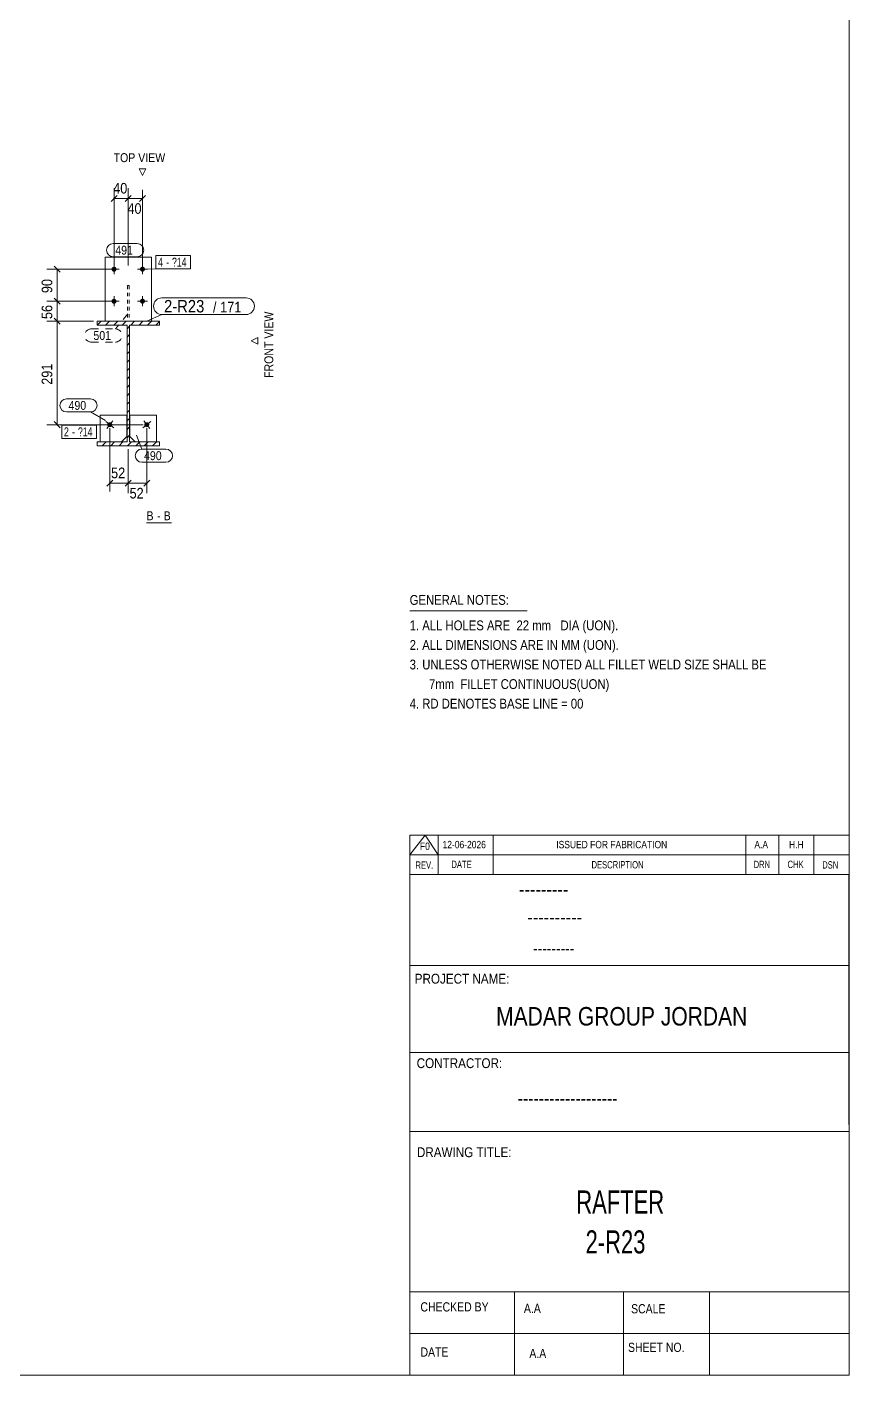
# Model space of a CAD drawing. Header units: millimetres. Extents: x 2 to 825, y 1 to 579.
# Drawn here: x 593.9 to 825, y 5 to 383.9 of the extents above; entities that cross this region are included whole.
import ezdxf

# ---------------------------------------------------------------- set-up
doc = ezdxf.new("R2010")
doc.units = ezdxf.units.MM
for name, pattern in [('XKITLINE00', [0]), ('XKITLINE01', [4, 1, -1, 1, -1]), ('XKITLINE02', [4, 2, -2])]:
    doc.linetypes.add(name, pattern=pattern)
for name, color, linetype, lineweight in [('Bolt', 3, 'Continuous', 0), ('BoltMark', 7, 'Continuous', 0), ('Dimensions', 7, 'Continuous', 0), ('DrawingSheet', 5, 'Continuous', 0), ('OtherObjectType', 7, 'Continuous', 0), ('Part', 2, 'Continuous', 0), ('PartMark', 7, 'Continuous', 0)]:
    doc.layers.add(name, color=color, linetype=linetype, lineweight=lineweight)
doc.styles.add('@ARIAL_UNICODE_MS_BOLD', font='ARIAL.TTF')
doc.styles.add('ARIAL', font='ARIAL.TTF')
doc.styles.add('ARIAL_NARROW', font='ARIALN.TTF')
doc.styles.add('COMIC_SANS_MS_BOLD', font='COMICBD.TTF')
doc.styles.add('SWIS721_EX_BT', font='ARIAL.TTF')
doc.styles.add('SWISSE', font='ARIAL.TTF')

# ---------------------------------------------------------------- blocks, each defined once
blk = doc.blocks.new('*A1')
at = {"layer": 'Part', "color": 7, "linetype": 'XKITLINE00', "lineweight": 0}
for p, q in [((613.65, 300.1), (614.75, 301.2)), ((613.65, 300.1), (613.65, 300.1)), ((616.01, 300.1), (617.11, 301.2)), ((618.36, 300.1), (619.46, 301.2)), ((620.72, 300.1), (621.82, 301.2)), ((622.05, 299.07), (622.75, 299.77)), ((623.08, 300.1), (624.18, 301.2)), ((625.43, 300.1), (626.53, 301.2)), ((627.79, 300.1), (628.89, 301.2)), ((630.15, 300.1), (631.15, 301.1)), ((622.05, 296.72), (622.75, 297.42)), ((622.05, 294.36), (622.75, 295.06)), ((622.05, 292), (622.75, 292.7)), ((622.05, 289.65), (622.75, 290.35)), ((622.05, 287.29), (622.75, 287.99)), ((622.05, 284.93), (622.75, 285.63)), ((622.05, 282.57), (622.75, 283.27)), ((622.05, 280.22), (622.75, 280.92)), ((622.05, 277.86), (622.75, 278.56)), ((622.05, 275.5), (622.75, 276.2)), ((622.05, 273.14), (622.75, 273.84)), ((622.05, 270.79), (622.75, 271.49)), ((622.05, 268.43), (622.75, 269.13)), ((613.65, 267.1), (613.85, 267.3)), ((615.11, 266.2), (616.21, 267.3)), ((617.47, 266.2), (618.57, 267.3)), ((619.82, 266.2), (620.92, 267.3)), ((622.18, 266.2), (623.28, 267.3)), ((624.54, 266.2), (625.64, 267.3)), ((626.89, 266.2), (627.99, 267.3)), ((629.25, 266.2), (630.35, 267.3))]:
    blk.add_line(p, q, dxfattribs=at)
blk = doc.blocks.new('*A48')
at = {"layer": 'Bolt'}
blk.add_hatch(color=3, dxfattribs=at).paths.add_polyline_path([(627.2, 272.68), (627.22, 272.7), (627.25, 272.71), (627.28, 272.73), (627.32, 272.74), (627.35, 272.76), (627.38, 272.77), (627.41, 272.78), (627.45, 272.79), (627.48, 272.79), (627.51, 272.8), (627.55, 272.8), (627.58, 272.8), (627.62, 272.8), (627.65, 272.8), (627.69, 272.8), (627.72, 272.79), (627.75, 272.79), (627.79, 272.78), (627.82, 272.77), (627.85, 272.76), (627.88, 272.74), (627.91, 272.73), (627.94, 272.71), (627.97, 272.69), (628, 272.68), (628.03, 272.65), (628.06, 272.63), (628.08, 272.61), (628.11, 272.59), (628.13, 272.56), (628.15, 272.53), (628.17, 272.51), (628.19, 272.48), (628.21, 272.45), (628.22, 272.42), (628.24, 272.39), (628.25, 272.35), (628.26, 272.32), (628.27, 272.29), (628.28, 272.26), (628.29, 272.22), (628.29, 272.19), (628.3, 272.15), (628.3, 272.12), (628.3, 272.09), (628.3, 272.05), (628.29, 272.02), (628.29, 271.98), (628.28, 271.95), (628.27, 271.92), (628.26, 271.88), (628.25, 271.85), (628.24, 271.82), (628.22, 271.79), (628.21, 271.76), (628.19, 271.73), (628.17, 271.7), (628.15, 271.67), (628.13, 271.65), (628.1, 271.62), (628.08, 271.6), (628.05, 271.57), (628.03, 271.55), (628, 271.53), (627.97, 271.51), (627.94, 271.49), (627.91, 271.48), (627.88, 271.46), (627.85, 271.45), (627.82, 271.44), (627.78, 271.43), (627.75, 271.42), (627.72, 271.41), (627.68, 271.41), (627.65, 271.41), (627.61, 271.4), (627.58, 271.4), (627.55, 271.41), (627.51, 271.41), (627.48, 271.41), (627.44, 271.42), (627.41, 271.43), (627.38, 271.44), (627.35, 271.45), (627.31, 271.46), (627.28, 271.48), (627.25, 271.5), (627.22, 271.51), (627.19, 271.53), (627.17, 271.55), (627.14, 271.57), (627.11, 271.6), (627.09, 271.62), (627.07, 271.65), (627.05, 271.67), (627.03, 271.7), (627.01, 271.73), (626.99, 271.76), (626.97, 271.79), (626.96, 271.82), (626.94, 271.85), (626.93, 271.89), (626.92, 271.92), (626.91, 271.95), (626.91, 271.99), (626.9, 272.02), (626.9, 272.05), (626.9, 272.09), (626.9, 272.12), (626.9, 272.16), (626.9, 272.19), (626.91, 272.22), (626.92, 272.26), (626.92, 272.29), (626.93, 272.32), (626.95, 272.36), (626.96, 272.39), (626.97, 272.42), (626.99, 272.45), (627.01, 272.48), (627.03, 272.51), (627.05, 272.54), (627.07, 272.56), (627.09, 272.59), (627.12, 272.61), (627.14, 272.63), (627.17, 272.66)], flags=17)
at = {"layer": 'Bolt', "color": 3, "linetype": 'XKITLINE00', "lineweight": 0}
for p, q in [((626.49, 271.24), (628.7, 272.96)), ((626.74, 273.21), (628.46, 271))]:
    blk.add_line(p, q, dxfattribs=at)
blk = doc.blocks.new('*A49')
at = {"layer": 'Bolt'}
blk.add_hatch(color=3, dxfattribs=at).paths.add_polyline_path([(616.74, 271.57), (616.72, 271.6), (616.69, 271.62), (616.67, 271.65), (616.65, 271.67), (616.63, 271.7), (616.61, 271.73), (616.59, 271.76), (616.57, 271.79), (616.56, 271.82), (616.55, 271.85), (616.53, 271.88), (616.52, 271.92), (616.52, 271.95), (616.51, 271.98), (616.5, 272.02), (616.5, 272.05), (616.5, 272.09), (616.5, 272.12), (616.5, 272.15), (616.5, 272.19), (616.51, 272.22), (616.51, 272.26), (616.52, 272.29), (616.53, 272.32), (616.54, 272.35), (616.56, 272.39), (616.57, 272.42), (616.59, 272.45), (616.61, 272.48), (616.63, 272.51), (616.65, 272.53), (616.67, 272.56), (616.69, 272.59), (616.71, 272.61), (616.74, 272.63), (616.77, 272.65), (616.79, 272.68), (616.82, 272.69), (616.85, 272.71), (616.88, 272.73), (616.91, 272.74), (616.95, 272.76), (616.98, 272.77), (617.01, 272.78), (617.04, 272.79), (617.08, 272.79), (617.11, 272.8), (617.15, 272.8), (617.18, 272.8), (617.21, 272.8), (617.25, 272.8), (617.28, 272.8), (617.32, 272.79), (617.35, 272.79), (617.38, 272.78), (617.42, 272.77), (617.45, 272.76), (617.48, 272.74), (617.51, 272.73), (617.54, 272.71), (617.57, 272.7), (617.6, 272.68), (617.63, 272.66), (617.65, 272.63), (617.68, 272.61), (617.7, 272.59), (617.73, 272.56), (617.75, 272.54), (617.77, 272.51), (617.79, 272.48), (617.81, 272.45), (617.82, 272.42), (617.84, 272.39), (617.85, 272.36), (617.86, 272.32), (617.87, 272.29), (617.88, 272.26), (617.89, 272.22), (617.89, 272.19), (617.9, 272.16), (617.9, 272.12), (617.9, 272.09), (617.9, 272.05), (617.89, 272.02), (617.89, 271.99), (617.88, 271.95), (617.87, 271.92), (617.86, 271.89), (617.85, 271.85), (617.84, 271.82), (617.82, 271.79), (617.81, 271.76), (617.79, 271.73), (617.77, 271.7), (617.75, 271.67), (617.73, 271.65), (617.71, 271.62), (617.68, 271.6), (617.66, 271.57), (617.63, 271.55), (617.6, 271.53), (617.57, 271.51), (617.54, 271.5), (617.51, 271.48), (617.48, 271.46), (617.45, 271.45), (617.42, 271.44), (617.39, 271.43), (617.35, 271.42), (617.32, 271.41), (617.29, 271.41), (617.25, 271.41), (617.22, 271.4), (617.18, 271.4), (617.15, 271.41), (617.11, 271.41), (617.08, 271.41), (617.05, 271.42), (617.01, 271.43), (616.98, 271.44), (616.95, 271.45), (616.92, 271.46), (616.88, 271.48), (616.85, 271.49), (616.82, 271.51), (616.8, 271.53), (616.77, 271.55)], flags=17)
at = {"layer": 'Bolt', "color": 3, "linetype": 'XKITLINE00', "lineweight": 0}
for p, q in [((618.3, 271.24), (616.09, 272.96)), ((616.34, 271), (618.06, 273.21))]:
    blk.add_line(p, q, dxfattribs=at)
blk = doc.blocks.new('*A50')
at = {"layer": 'Bolt'}
for points in [[(619.1, 315.77), (619.09, 315.74), (619.09, 315.7), (619.08, 315.67), (619.08, 315.63), (619.07, 315.6), (619.06, 315.57), (619.04, 315.54), (619.03, 315.5), (619.02, 315.47), (619, 315.44), (618.98, 315.41), (618.96, 315.39), (618.94, 315.36), (618.92, 315.33), (618.89, 315.31), (618.87, 315.28), (618.84, 315.26), (618.82, 315.24), (618.79, 315.22), (618.76, 315.2), (618.73, 315.19), (618.7, 315.17), (618.67, 315.16), (618.63, 315.14), (618.6, 315.13), (618.57, 315.12), (618.53, 315.12), (618.5, 315.11), (618.47, 315.11), (618.43, 315.1), (618.4, 315.1), (618.36, 315.1), (618.33, 315.11), (618.3, 315.11), (618.26, 315.12), (618.23, 315.12), (618.19, 315.13), (618.16, 315.14), (618.13, 315.16), (618.1, 315.17), (618.07, 315.19), (618.04, 315.2), (618.01, 315.22), (617.98, 315.24), (617.95, 315.26), (617.93, 315.28), (617.9, 315.31), (617.88, 315.33), (617.86, 315.36), (617.84, 315.39), (617.82, 315.41), (617.8, 315.44), (617.78, 315.47), (617.77, 315.5), (617.75, 315.54), (617.74, 315.57), (617.73, 315.6), (617.72, 315.63), (617.71, 315.67), (617.71, 315.7), (617.7, 315.74), (617.7, 315.77), (617.7, 315.8), (617.7, 315.84), (617.7, 315.87), (617.71, 315.91), (617.71, 315.94), (617.72, 315.97), (617.73, 316.01), (617.74, 316.04), (617.75, 316.07), (617.77, 316.1), (617.78, 316.13), (617.8, 316.16), (617.82, 316.19), (617.84, 316.22), (617.86, 316.25), (617.88, 316.27), (617.9, 316.3), (617.93, 316.32), (617.95, 316.34), (617.98, 316.37), (618.01, 316.39), (618.04, 316.4), (618.07, 316.42), (618.1, 316.44), (618.13, 316.45), (618.16, 316.46), (618.19, 316.47), (618.23, 316.48), (618.26, 316.49), (618.3, 316.5), (618.33, 316.5), (618.36, 316.5), (618.4, 316.5), (618.43, 316.5), (618.47, 316.5), (618.5, 316.5), (618.53, 316.49), (618.57, 316.48), (618.6, 316.47), (618.63, 316.46), (618.67, 316.45), (618.7, 316.44), (618.73, 316.42), (618.76, 316.4), (618.79, 316.39), (618.82, 316.37), (618.84, 316.34), (618.87, 316.32), (618.89, 316.3), (618.92, 316.27), (618.94, 316.25), (618.96, 316.22), (618.98, 316.19), (619, 316.16), (619.02, 316.13), (619.03, 316.1), (619.04, 316.07), (619.06, 316.04), (619.07, 316.01), (619.08, 315.97), (619.08, 315.94), (619.09, 315.91), (619.09, 315.87), (619.1, 315.84), (619.1, 315.8)], [(627.1, 315.77), (627.09, 315.74), (627.09, 315.7), (627.08, 315.67), (627.08, 315.63), (627.07, 315.6), (627.06, 315.57), (627.04, 315.54), (627.03, 315.5), (627.02, 315.47), (627, 315.44), (626.98, 315.41), (626.96, 315.39), (626.94, 315.36), (626.92, 315.33), (626.89, 315.31), (626.87, 315.28), (626.84, 315.26), (626.82, 315.24), (626.79, 315.22), (626.76, 315.2), (626.73, 315.19), (626.7, 315.17), (626.67, 315.16), (626.63, 315.14), (626.6, 315.13), (626.57, 315.12), (626.53, 315.12), (626.5, 315.11), (626.47, 315.11), (626.43, 315.1), (626.4, 315.1), (626.36, 315.1), (626.33, 315.11), (626.3, 315.11), (626.26, 315.12), (626.23, 315.12), (626.19, 315.13), (626.16, 315.14), (626.13, 315.16), (626.1, 315.17), (626.07, 315.19), (626.04, 315.2), (626.01, 315.22), (625.98, 315.24), (625.95, 315.26), (625.93, 315.28), (625.9, 315.31), (625.88, 315.33), (625.86, 315.36), (625.84, 315.39), (625.82, 315.41), (625.8, 315.44), (625.78, 315.47), (625.77, 315.5), (625.75, 315.54), (625.74, 315.57), (625.73, 315.6), (625.72, 315.63), (625.71, 315.67), (625.71, 315.7), (625.7, 315.74), (625.7, 315.77), (625.7, 315.8), (625.7, 315.84), (625.7, 315.87), (625.71, 315.91), (625.71, 315.94), (625.72, 315.97), (625.73, 316.01), (625.74, 316.04), (625.75, 316.07), (625.77, 316.1), (625.78, 316.13), (625.8, 316.16), (625.82, 316.19), (625.84, 316.22), (625.86, 316.25), (625.88, 316.27), (625.9, 316.3), (625.93, 316.32), (625.95, 316.34), (625.98, 316.37), (626.01, 316.39), (626.04, 316.4), (626.07, 316.42), (626.1, 316.44), (626.13, 316.45), (626.16, 316.46), (626.19, 316.47), (626.23, 316.48), (626.26, 316.49), (626.3, 316.5), (626.33, 316.5), (626.36, 316.5), (626.4, 316.5), (626.43, 316.5), (626.47, 316.5), (626.5, 316.5), (626.53, 316.49), (626.57, 316.48), (626.6, 316.47), (626.63, 316.46), (626.67, 316.45), (626.7, 316.44), (626.73, 316.42), (626.76, 316.4), (626.79, 316.39), (626.82, 316.37), (626.84, 316.34), (626.87, 316.32), (626.89, 316.3), (626.92, 316.27), (626.94, 316.25), (626.96, 316.22), (626.98, 316.19), (627, 316.16), (627.02, 316.13), (627.03, 316.1), (627.04, 316.07), (627.06, 316.04), (627.07, 316.01), (627.08, 315.97), (627.08, 315.94), (627.09, 315.91), (627.09, 315.87), (627.1, 315.84), (627.1, 315.8)], [(619.1, 306.77), (619.09, 306.74), (619.09, 306.7), (619.08, 306.67), (619.08, 306.63), (619.07, 306.6), (619.06, 306.57), (619.04, 306.54), (619.03, 306.5), (619.02, 306.47), (619, 306.44), (618.98, 306.41), (618.96, 306.39), (618.94, 306.36), (618.92, 306.33), (618.89, 306.31), (618.87, 306.28), (618.84, 306.26), (618.82, 306.24), (618.79, 306.22), (618.76, 306.2), (618.73, 306.19), (618.7, 306.17), (618.67, 306.16), (618.63, 306.14), (618.6, 306.13), (618.57, 306.12), (618.53, 306.12), (618.5, 306.11), (618.47, 306.11), (618.43, 306.1), (618.4, 306.1), (618.36, 306.1), (618.33, 306.11), (618.3, 306.11), (618.26, 306.12), (618.23, 306.12), (618.19, 306.13), (618.16, 306.14), (618.13, 306.16), (618.1, 306.17), (618.07, 306.19), (618.04, 306.2), (618.01, 306.22), (617.98, 306.24), (617.95, 306.26), (617.93, 306.28), (617.9, 306.31), (617.88, 306.33), (617.86, 306.36), (617.84, 306.39), (617.82, 306.41), (617.8, 306.44), (617.78, 306.47), (617.77, 306.5), (617.75, 306.54), (617.74, 306.57), (617.73, 306.6), (617.72, 306.63), (617.71, 306.67), (617.71, 306.7), (617.7, 306.74), (617.7, 306.77), (617.7, 306.8), (617.7, 306.84), (617.7, 306.87), (617.71, 306.91), (617.71, 306.94), (617.72, 306.97), (617.73, 307.01), (617.74, 307.04), (617.75, 307.07), (617.77, 307.1), (617.78, 307.13), (617.8, 307.16), (617.82, 307.19), (617.84, 307.22), (617.86, 307.25), (617.88, 307.27), (617.9, 307.3), (617.93, 307.32), (617.95, 307.34), (617.98, 307.37), (618.01, 307.39), (618.04, 307.4), (618.07, 307.42), (618.1, 307.44), (618.13, 307.45), (618.16, 307.46), (618.19, 307.47), (618.23, 307.48), (618.26, 307.49), (618.3, 307.5), (618.33, 307.5), (618.36, 307.5), (618.4, 307.5), (618.43, 307.5), (618.47, 307.5), (618.5, 307.5), (618.53, 307.49), (618.57, 307.48), (618.6, 307.47), (618.63, 307.46), (618.67, 307.45), (618.7, 307.44), (618.73, 307.42), (618.76, 307.4), (618.79, 307.39), (618.82, 307.37), (618.84, 307.34), (618.87, 307.32), (618.89, 307.3), (618.92, 307.27), (618.94, 307.25), (618.96, 307.22), (618.98, 307.19), (619, 307.16), (619.02, 307.13), (619.03, 307.1), (619.04, 307.07), (619.06, 307.04), (619.07, 307.01), (619.08, 306.97), (619.08, 306.94), (619.09, 306.91), (619.09, 306.87), (619.1, 306.84), (619.1, 306.8)], [(627.1, 306.77), (627.09, 306.74), (627.09, 306.7), (627.08, 306.67), (627.08, 306.63), (627.07, 306.6), (627.06, 306.57), (627.04, 306.54), (627.03, 306.5), (627.02, 306.47), (627, 306.44), (626.98, 306.41), (626.96, 306.39), (626.94, 306.36), (626.92, 306.33), (626.89, 306.31), (626.87, 306.28), (626.84, 306.26), (626.82, 306.24), (626.79, 306.22), (626.76, 306.2), (626.73, 306.19), (626.7, 306.17), (626.67, 306.16), (626.63, 306.14), (626.6, 306.13), (626.57, 306.12), (626.53, 306.12), (626.5, 306.11), (626.47, 306.11), (626.43, 306.1), (626.4, 306.1), (626.36, 306.1), (626.33, 306.11), (626.3, 306.11), (626.26, 306.12), (626.23, 306.12), (626.19, 306.13), (626.16, 306.14), (626.13, 306.16), (626.1, 306.17), (626.07, 306.19), (626.04, 306.2), (626.01, 306.22), (625.98, 306.24), (625.95, 306.26), (625.93, 306.28), (625.9, 306.31), (625.88, 306.33), (625.86, 306.36), (625.84, 306.39), (625.82, 306.41), (625.8, 306.44), (625.78, 306.47), (625.77, 306.5), (625.75, 306.54), (625.74, 306.57), (625.73, 306.6), (625.72, 306.63), (625.71, 306.67), (625.71, 306.7), (625.7, 306.74), (625.7, 306.77), (625.7, 306.8), (625.7, 306.84), (625.7, 306.87), (625.71, 306.91), (625.71, 306.94), (625.72, 306.97), (625.73, 307.01), (625.74, 307.04), (625.75, 307.07), (625.77, 307.1), (625.78, 307.13), (625.8, 307.16), (625.82, 307.19), (625.84, 307.22), (625.86, 307.25), (625.88, 307.27), (625.9, 307.3), (625.93, 307.32), (625.95, 307.34), (625.98, 307.37), (626.01, 307.39), (626.04, 307.4), (626.07, 307.42), (626.1, 307.44), (626.13, 307.45), (626.16, 307.46), (626.19, 307.47), (626.23, 307.48), (626.26, 307.49), (626.3, 307.5), (626.33, 307.5), (626.36, 307.5), (626.4, 307.5), (626.43, 307.5), (626.47, 307.5), (626.5, 307.5), (626.53, 307.49), (626.57, 307.48), (626.6, 307.47), (626.63, 307.46), (626.67, 307.45), (626.7, 307.44), (626.73, 307.42), (626.76, 307.4), (626.79, 307.39), (626.82, 307.37), (626.84, 307.34), (626.87, 307.32), (626.89, 307.3), (626.92, 307.27), (626.94, 307.25), (626.96, 307.22), (626.98, 307.19), (627, 307.16), (627.02, 307.13), (627.03, 307.1), (627.04, 307.07), (627.06, 307.04), (627.07, 307.01), (627.08, 306.97), (627.08, 306.94), (627.09, 306.91), (627.09, 306.87), (627.1, 306.84), (627.1, 306.8)]]:
    blk.add_hatch(color=3, dxfattribs=at).paths.add_polyline_path(points, flags=17)
at = {"layer": 'Bolt', "color": 3, "linetype": 'XKITLINE00', "lineweight": 0}
for p, q in [((619.8, 315.8), (617, 315.8)), ((618.4, 317.2), (618.4, 314.4)), ((627.8, 315.8), (625, 315.8)), ((626.4, 317.2), (626.4, 314.4)), ((618.4, 308.2), (618.4, 305.4)), ((626.4, 308.2), (626.4, 305.4)), ((619.8, 306.8), (617, 306.8)), ((627.8, 306.8), (625, 306.8))]:
    blk.add_line(p, q, dxfattribs=at)
blk = doc.blocks.new('*A51')
at = {"layer": 'Part', "color": 2, "linetype": 'XKITLINE00', "lineweight": 0}
for p, q in [((613.65, 300.1), (613.65, 301.2)), ((613.65, 301.2), (631.15, 301.2)), ((622.05, 300.1), (613.65, 300.1)), ((622.05, 267.3), (622.05, 300.1)), ((631.15, 300.1), (622.75, 300.1)), ((622.75, 300.1), (622.75, 267.3)), ((631.15, 301.2), (631.15, 300.1)), ((613.65, 266.2), (613.65, 267.3)), ((613.65, 267.3), (622.05, 267.3)), ((631.15, 266.2), (613.65, 266.2)), ((622.75, 267.3), (631.15, 267.3)), ((631.15, 267.3), (631.15, 266.2))]:
    blk.add_line(p, q, dxfattribs=at)
blk = doc.blocks.new('*A52')
at = {"layer": 'Part', "color": 2, "linetype": 'XKITLINE00', "lineweight": 0}
for p, q in [((622.8, 268.8), (622.8, 274.8)), ((622.8, 274.8), (630.3, 274.8)), ((630.3, 274.8), (630.3, 267.3)), ((624.3, 267.3), (622.8, 268.8))]:
    blk.add_line(p, q, dxfattribs=at)
at = {"layer": 'Part', "color": 7, "linetype": 'XKITLINE01', "lineweight": 0}
blk.add_line((630.3, 267.3), (624.3, 267.3), dxfattribs=at)
blk = doc.blocks.new('*A53')
at = {"layer": 'Part', "color": 2, "linetype": 'XKITLINE00', "lineweight": 0}
for p, q in [((622, 274.8), (614.5, 274.8)), ((614.5, 274.8), (614.5, 267.3)), ((622, 268.8), (622, 274.8)), ((620.5, 267.3), (622, 268.8))]:
    blk.add_line(p, q, dxfattribs=at)
at = {"layer": 'Part', "color": 7, "linetype": 'XKITLINE01', "lineweight": 0}
blk.add_line((614.5, 267.3), (620.5, 267.3), dxfattribs=at)
blk = doc.blocks.new('*A54')
at = {"layer": 'Part', "color": 7, "linetype": 'XKITLINE01', "lineweight": 0}
for p, q in [((622.65, 311.2), (622.15, 311.2)), ((622.15, 311.2), (622.15, 301.2)), ((622.65, 311.2), (622.65, 301.2)), ((622.65, 301.2), (622.15, 301.2))]:
    blk.add_line(p, q, dxfattribs=at)
blk = doc.blocks.new('*A55')
at = {"layer": 'Part', "color": 2, "linetype": 'XKITLINE00', "lineweight": 0}
for p, q in [((615.9, 301.2), (615.9, 319.2)), ((615.9, 319.2), (628.9, 319.2)), ((628.9, 301.2), (628.9, 319.2))]:
    blk.add_line(p, q, dxfattribs=at)
at = {"layer": 'Part', "color": 7, "linetype": 'XKITLINE01', "lineweight": 0}
blk.add_line((615.9, 301.2), (628.9, 301.2), dxfattribs=at)
blk = doc.blocks.new('*A65')
at = {"layer": 'DrawingSheet', "color": 5, "linetype": 'XKITLINE00', "lineweight": 0}
for p, q in [((825, 5), (825, 579)), ((5, 5), (825, 5))]:
    blk.add_line(p, q, dxfattribs=at)
blk = doc.blocks.new('*A67')
at = {"layer": 'OtherObjectType', "color": 7, "linetype": 'XKITLINE00', "lineweight": 0}
blk.add_line((701.5, 219.82), (734.5, 219.82), dxfattribs=at)
at = {"layer": 'OtherObjectType', "color": 7, "style": 'ARIAL_NARROW', "width": 1.008832}
for s, p in [('GENERAL NOTES:', (701.5, 221.47)), ('1. ALL HOLES ARE  22 mm   DIA (UON).', (701.5, 214.32)), ('2. ALL DIMENSIONS ARE IN MM (UON).', (701.5, 208.82)), ('3. UNLESS OTHERWISE NOTED ALL FILLET WELD SIZE SHALL BE', (701.5, 203.32)), ('7mm  FILLET CONTINUOUS(UON)', (706.95, 197.82)), ('4. RD DENOTES BASE LINE = 00', (701.5, 192.32))]:
    blk.add_text(s, height=2.75, dxfattribs=at).set_placement(p)
blk = doc.blocks.new('*A68')
at = {"layer": 'OtherObjectType', "color": 7, "linetype": 'XKITLINE00', "lineweight": 0}
for p, q in [((701.5, 156.76), (825, 156.76)), ((701.5, 151.21), (705.82, 156.76)), ((701.5, 151.21), (701.5, 156.76)), ((705.82, 156.76), (709.53, 151.21)), ((709.53, 151.21), (709.53, 156.76)), ((724.97, 151.21), (724.97, 156.76)), ((795.98, 151.21), (795.98, 156.76)), ((805.24, 151.21), (805.24, 156.76)), ((815.12, 151.21), (815.12, 156.76)), ((825, 151.21), (825, 156.76)), ((701.5, 151.21), (825, 151.21)), ((701.5, 145.65), (701.5, 151.21)), ((705.21, 151.21), (825, 151.21)), ((709.53, 145.65), (709.53, 151.21)), ((724.97, 145.65), (724.97, 151.21)), ((795.98, 145.65), (795.98, 151.21)), ((805.24, 145.65), (805.24, 151.21)), ((815.12, 145.65), (815.12, 151.21)), ((825, 145.65), (825, 151.21))]:
    blk.add_line(p, q, dxfattribs=at)
at = {"layer": 'OtherObjectType', "color": 7, "style": 'ARIAL_NARROW'}
for s, height, width, p in [('F0', 2.058, 1.008832, (704.4, 152.59)), ('12-06-2026', 2.058, 1.008832, (710.76, 153.06)), ('ISSUED FOR FABRICATION', 2.0583, 1.008832, (742.71, 153.06)), ('A.A', 2.058, 1.008832, (798.4, 153.06)), ('H.H', 2.058, 1.008832, (808.13, 153.06)), ('REV.', 2.058, 0.907949, (703.13, 147.31)), ('DATE', 2.058, 0.907949, (713.23, 147.5)), ('DESCRIPTION', 2.0583, 0.907949, (752.61, 147.39)), ('DRN', 2.058, 0.907949, (798.17, 147.47)), ('CHK', 2.058, 0.907949, (807.72, 147.5)), ('DSN', 2.058, 0.907949, (817.47, 147.35))]:
    blk.add_text(s, height=height, dxfattribs=dict(at, width=width)).set_placement(p)
blk = doc.blocks.new('*A70')
at = {"layer": 'OtherObjectType', "color": 2, "linetype": 'XKITLINE00', "lineweight": 0}
for p, q in [((701.5, 145.65), (825, 145.65)), ((701.5, 5), (701.5, 145.64)), ((824.98, 145.64), (825, 5)), ((825, 120.14), (701.5, 120.14)), ((701.5, 95.63), (825, 95.63)), ((825, 73.49), (701.5, 73.49)), ((825, 28.4), (701.5, 28.4)), ((730.94, 28.4), (730.94, 5)), ((761.62, 5), (761.62, 28.4)), ((785.75, 5), (785.75, 28.4)), ((825, 16.7), (701.5, 16.7)), ((825, 5), (701.5, 5))]:
    blk.add_line(p, q, dxfattribs=at)
at = {"layer": 'OtherObjectType', "color": 4, "style": '@ARIAL_UNICODE_MS_BOLD', "width": 0.85}
blk.add_text('---------', height=3.9, dxfattribs=at).set_placement((732.23, 139.59))
at = {"layer": 'OtherObjectType', "color": 7, "style": 'ARIAL', "width": 0.85}
for s, height, p in [('----------', 3.9, (734.56, 131.77)), ('---------', 3.25, (736.21, 123.31))]:
    blk.add_text(s, height=height, dxfattribs=at).set_placement(p)
at = {"layer": 'OtherObjectType', "color": 3, "width": 0.85}
for s, style, p in [('PROJECT NAME:', 'SWIS721_EX_BT', (702.92, 115.01)), ('CONTRACTOR:', 'SWISSE', (703.47, 91.27)), ('DRAWING TITLE:', 'SWIS721_EX_BT', (703.53, 66.24))]:
    blk.add_text(s, height=2.7618, dxfattribs=dict(at, style=style)).set_placement(p)
at = {"layer": 'OtherObjectType', "color": 7, "width": 0.85}
for s, height, p in [('MADAR GROUP JORDAN', 5.2, (725.79, 103.23)), ('CHECKED BY', 2.592, (704.53, 22.86)), ('A.A', 2.592, (733.61, 22.45)), ('SCALE', 2.592, (763.74, 22.33)), ('DATE', 2.592, (704.54, 10.16)), ('A.A', 2.592, (735.14, 9.76)), ('SHEET NO.', 2.592, (762.87, 11.49))]:
    blk.add_text(s, height=height, dxfattribs=at).set_placement(p)
at = {"layer": 'OtherObjectType', "color": 1}
for s, height, style, width, p in [('-------------------', 3.9, 'COMIC_SANS_MS_BOLD', 0.85, (731.87, 80.86)), ('RAFTER', 6.5, 'ARIAL', 0.68, (748.34, 50.37)), ('2-R23', 6.5, 'ARIAL', 0.68, (750.95, 39.17))]:
    blk.add_text(s, height=height, dxfattribs=dict(at, style=style, width=width)).set_placement(p)
blk = doc.blocks.new('*A138')
at = {"layer": 'Dimensions', "color": 7, "linetype": 'XKITLINE00', "lineweight": 0}
for p, q in [((612.65, 301.2), (599.55, 301.2)), ((601.55, 302.05), (603.25, 300.36)), ((602.4, 272.1), (602.4, 301.2)), ((601.55, 272.95), (603.25, 271.26)), ((626.6, 272.1), (599.55, 272.1))]:
    blk.add_line(p, q, dxfattribs=at)
at = {"layer": 'Dimensions', "color": 3}
for p in [(602.4, 301.2), (602.4, 272.1)]:
    blk.add_point(p, dxfattribs=at)
at = {"layer": 'Dimensions', "color": 3, "style": 'ARIAL', "width": 0.85}
blk.add_text('291', height=3, rotation=90.0002, dxfattribs=at).set_placement((601.05, 283.32))
blk = doc.blocks.new('*A139')
at = {"layer": 'Dimensions', "color": 7, "linetype": 'XKITLINE00', "lineweight": 0}
for p, q in [((601.55, 307.65), (603.25, 305.96)), ((617.4, 306.8), (599.55, 306.8)), ((602.4, 301.2), (602.4, 306.8)), ((612.65, 301.2), (599.55, 301.2)), ((601.55, 302.05), (603.25, 300.36))]:
    blk.add_line(p, q, dxfattribs=at)
at = {"layer": 'Dimensions', "color": 3}
for p in [(602.4, 306.8), (602.4, 301.2)]:
    blk.add_point(p, dxfattribs=at)
at = {"layer": 'Dimensions', "color": 3, "style": 'ARIAL', "width": 0.85}
blk.add_text('56', height=3, rotation=90.0002, dxfattribs=at).set_placement((601.05, 301.78))
blk = doc.blocks.new('*A140')
at = {"layer": 'Dimensions', "color": 7, "linetype": 'XKITLINE00', "lineweight": 0}
for p, q in [((617.4, 315.8), (599.55, 315.8)), ((601.55, 316.65), (603.25, 314.96)), ((602.4, 306.8), (602.4, 315.8)), ((601.55, 307.65), (603.25, 305.96)), ((617.4, 306.8), (599.55, 306.8))]:
    blk.add_line(p, q, dxfattribs=at)
at = {"layer": 'Dimensions', "color": 3}
for p in [(602.4, 315.8), (602.4, 306.8)]:
    blk.add_point(p, dxfattribs=at)
at = {"layer": 'Dimensions', "color": 3, "style": 'ARIAL', "width": 0.85}
blk.add_text('90', height=3, rotation=90.0002, dxfattribs=at).set_placement((601.05, 309.08))
blk = doc.blocks.new('*A141')
at = {"layer": 'Dimensions', "color": 7, "linetype": 'XKITLINE00', "lineweight": 0}
for p, q in [((617.2, 271.1), (617.2, 253.3)), ((622.4, 265.2), (622.4, 253.3)), ((618.05, 256.55), (616.35, 254.86)), ((617.2, 255.7), (622.4, 255.7)), ((623.25, 256.55), (621.55, 254.86))]:
    blk.add_line(p, q, dxfattribs=at)
at = {"layer": 'Dimensions', "color": 3}
for p in [(617.2, 255.7), (622.4, 255.7)]:
    blk.add_point(p, dxfattribs=at)
at = {"layer": 'Dimensions', "color": 3, "style": 'ARIAL', "width": 0.85}
blk.add_text('52', height=3, dxfattribs=at).set_placement((617.57, 257.05))
blk = doc.blocks.new('*A142')
at = {"layer": 'Dimensions', "color": 7, "linetype": 'XKITLINE00', "lineweight": 0}
for p, q in [((627.6, 271.1), (627.6, 252.85)), ((622.4, 265.2), (622.4, 252.85)), ((623.25, 256.55), (621.55, 254.86)), ((622.4, 255.7), (627.6, 255.7)), ((628.45, 256.55), (626.75, 254.86))]:
    blk.add_line(p, q, dxfattribs=at)
at = {"layer": 'Dimensions', "color": 3}
for p in [(622.4, 255.7), (627.6, 255.7)]:
    blk.add_point(p, dxfattribs=at)
at = {"layer": 'Dimensions', "color": 3, "style": 'ARIAL', "width": 0.85}
blk.add_text('52', height=3, dxfattribs=at).set_placement((622.77, 251.35))
blk = doc.blocks.new('*A143')
at = {"layer": 'Dimensions', "color": 7, "linetype": 'XKITLINE00', "lineweight": 0}
for p, q in [((618.4, 316.8), (618.4, 338.55)), ((622.4, 316.8), (622.4, 338.55)), ((619.25, 336.55), (617.55, 334.86)), ((618.4, 335.7), (622.4, 335.7)), ((623.25, 336.55), (621.55, 334.86))]:
    blk.add_line(p, q, dxfattribs=at)
at = {"layer": 'Dimensions', "color": 3}
for p in [(618.4, 335.7), (622.4, 335.7)]:
    blk.add_point(p, dxfattribs=at)
at = {"layer": 'Dimensions', "color": 3, "style": 'ARIAL', "width": 0.85}
blk.add_text('40', height=3, dxfattribs=at).set_placement((618.17, 337.05))
blk = doc.blocks.new('*A144')
at = {"layer": 'Dimensions', "color": 7, "linetype": 'XKITLINE00', "lineweight": 0}
for p, q in [((622.4, 316.8), (622.4, 338.1)), ((626.4, 316.8), (626.4, 338.1)), ((623.25, 336.55), (621.55, 334.86)), ((622.4, 335.7), (626.4, 335.7)), ((627.25, 336.55), (625.55, 334.86))]:
    blk.add_line(p, q, dxfattribs=at)
at = {"layer": 'Dimensions', "color": 3}
for p in [(622.4, 335.7), (626.4, 335.7)]:
    blk.add_point(p, dxfattribs=at)
at = {"layer": 'Dimensions', "color": 3, "style": 'ARIAL', "width": 0.85}
blk.add_text('40', height=3, dxfattribs=at).set_placement((622.17, 331.35))
blk = doc.blocks.new('*A145')
at = {"layer": 'BoltMark', "color": 7, "linetype": 'XKITLINE00', "lineweight": 0}
for p, q in [((603.74, 271.95), (613.43, 271.95)), ((603.74, 268.25), (603.74, 271.95)), ((617.2, 272.1), (613.43, 271.95)), ((613.43, 268.25), (613.43, 271.95)), ((603.74, 268.25), (613.43, 268.25))]:
    blk.add_line(p, q, dxfattribs=at)
at = {"layer": 'BoltMark', "color": 3, "style": 'ARIAL_NARROW', "width": 0.85}
for s, p in [('2', (604.34, 268.85)), ('-', (606.61, 268.85)), ('?14', (608.27, 268.85))]:
    blk.add_text(s, height=2.5, dxfattribs=at).set_placement(p)
blk = doc.blocks.new('*A146')
at = {"layer": 'BoltMark', "color": 7, "linetype": 'XKITLINE00', "lineweight": 0}
for p, q in [((630.17, 319.65), (639.85, 319.65)), ((630.17, 315.95), (630.17, 319.65)), ((639.85, 315.95), (639.85, 319.65)), ((626.4, 315.8), (630.17, 315.95)), ((630.17, 315.95), (639.85, 315.95))]:
    blk.add_line(p, q, dxfattribs=at)
at = {"layer": 'BoltMark', "color": 3, "style": 'ARIAL_NARROW', "width": 0.85}
for s, p in [('4', (630.77, 316.55)), ('?14', (634.7, 316.55)), ('-', (633.04, 316.55))]:
    blk.add_text(s, height=2.5, dxfattribs=at).set_placement(p)
blk = doc.blocks.new('*A147')
at = {"layer": 'PartMark', "color": 7, "linetype": 'XKITLINE00', "lineweight": 0}
for p, q in [((605.02, 279.37), (611.78, 279.37)), ((605.02, 275.67), (611.78, 275.67)), ((616.03, 273.27), (611.78, 275.67))]:
    blk.add_line(p, q, dxfattribs=at)
for centre, start, end in [((605.02, 277.52), 90, 270), ((611.78, 277.52), 270, 90)]:
    blk.add_arc(centre, 1.85, start, end, dxfattribs=at)
at = {"layer": 'PartMark', "color": 3, "style": 'ARIAL', "width": 0.85}
blk.add_text('490', height=2.5, dxfattribs=at).set_placement((605.62, 276.27))
blk = doc.blocks.new('*A148')
at = {"layer": 'PartMark', "color": 7, "linetype": 'XKITLINE02', "lineweight": 0}
for p, q in [((622.28, 303.23), (618.78, 299.02)), ((612.01, 299.02), (618.78, 299.02)), ((612.01, 295.32), (618.78, 295.32))]:
    blk.add_line(p, q, dxfattribs=at)
for centre, start, end in [((612.01, 297.17), 90, 270), ((618.78, 297.17), 270, 90)]:
    blk.add_arc(centre, 1.85, start, end, dxfattribs=at)
at = {"layer": 'PartMark', "color": 3, "style": 'ARIAL', "width": 0.85}
blk.add_text('501', height=2.5, dxfattribs=at).set_placement((612.61, 295.92))
blk = doc.blocks.new('*A149')
at = {"layer": 'PartMark', "color": 7, "linetype": 'XKITLINE00', "lineweight": 0}
for p, q in [((618.15, 323), (624.91, 323)), ((618.15, 319.3), (624.91, 319.3))]:
    blk.add_line(p, q, dxfattribs=at)
for centre, start, end in [((618.15, 321.15), 90, 270), ((624.91, 321.15), 270, 90)]:
    blk.add_arc(centre, 1.85, start, end, dxfattribs=at)
at = {"layer": 'PartMark', "color": 3, "style": 'ARIAL', "width": 0.85}
blk.add_text('491', height=2.5, dxfattribs=at).set_placement((618.75, 319.9))
blk = doc.blocks.new('*A150')
at = {"layer": 'PartMark', "color": 7, "linetype": 'XKITLINE00', "lineweight": 0}
for p, q in [((631.86, 307.75), (655.51, 307.75)), ((627.62, 301.15), (631.86, 303.05)), ((631.86, 303.05), (655.51, 303.05))]:
    blk.add_line(p, q, dxfattribs=at)
for centre, start, end in [((631.86, 305.4), 90, 270), ((655.51, 305.4), 270, 90)]:
    blk.add_arc(centre, 2.35, start, end, dxfattribs=at)
at = {"layer": 'PartMark', "color": 1, "style": 'ARIAL', "width": 0.85}
blk.add_text('2-R23', height=3.5, dxfattribs=at).set_placement((632.46, 303.65))
at = {"layer": 'PartMark', "color": 3, "style": 'ARIAL', "width": 0.85}
for s, p in [('/', (646.22, 303.65)), ('171', (648.23, 303.65))]:
    blk.add_text(s, height=3, dxfattribs=at).set_placement(p)
blk = doc.blocks.new('*A151')
at = {"layer": 'PartMark', "color": 7, "linetype": 'XKITLINE00', "lineweight": 0}
for p, q in [((624.68, 269.18), (626.23, 265.24)), ((626.23, 265.24), (632.99, 265.24)), ((626.23, 261.54), (632.99, 261.54))]:
    blk.add_line(p, q, dxfattribs=at)
for centre, start, end in [((626.23, 263.39), 90, 270), ((632.99, 263.39), 270, 90)]:
    blk.add_arc(centre, 1.85, start, end, dxfattribs=at)
at = {"layer": 'PartMark', "color": 3, "style": 'ARIAL', "width": 0.85}
blk.add_text('490', height=2.5, dxfattribs=at).set_placement((626.83, 262.14))
blk = doc.blocks.new('*A152')
at = {"layer": 'OtherObjectType', "color": 7, "linetype": 'XKITLINE00', "lineweight": 0}
for p, q in [((626.43, 342.15), (625.49, 344.03)), ((625.49, 344.03), (627.37, 344.03)), ((627.37, 344.03), (626.43, 342.15)), ((626.43, 342.15), (626.43, 342.15)), ((656.91, 295.7), (658.78, 296.64)), ((658.78, 294.77), (656.91, 295.7)), ((656.91, 295.7), (656.91, 295.7)), ((658.78, 296.64), (658.78, 294.77)), ((627.53, 244.5), (634.58, 244.5))]:
    blk.add_line(p, q, dxfattribs=at)
at = {"layer": 'OtherObjectType', "color": 7, "style": 'ARIAL', "width": 0.85}
for s, p in [('TOP VIEW', (618.28, 345.9)), ('B', (627.53, 245.25)), ('-', (630.5, 245.25)), ('B', (632.36, 245.25))]:
    blk.add_text(s, height=2.5, dxfattribs=at).set_placement(p)
blk.add_text('FRONT VIEW', height=2.5, rotation=90, dxfattribs=at).set_placement((663.16, 285.24))

msp = doc.modelspace()

# ---------------------------------------------------------------- block references
at = {"lineweight": 0}
for name in ['*A65', '*A143', '*A144', '*A149', '*A55', '*A146', '*A140', '*A50', '*A54', '*A139', '*A150', '*A148', '*A138', '*A1', '*A51', '*A147', '*A53', '*A49', '*A52', '*A48', '*A145', '*A141', '*A142', '*A151', '*A67', '*A68', '*A70']:
    msp.add_blockref(name, (0, 0), dxfattribs=at)
at = {"layer": 'OtherObjectType', "lineweight": 0}
msp.add_blockref('*A152', (0, 0), dxfattribs=at)

doc.saveas('drawing.dxf')
